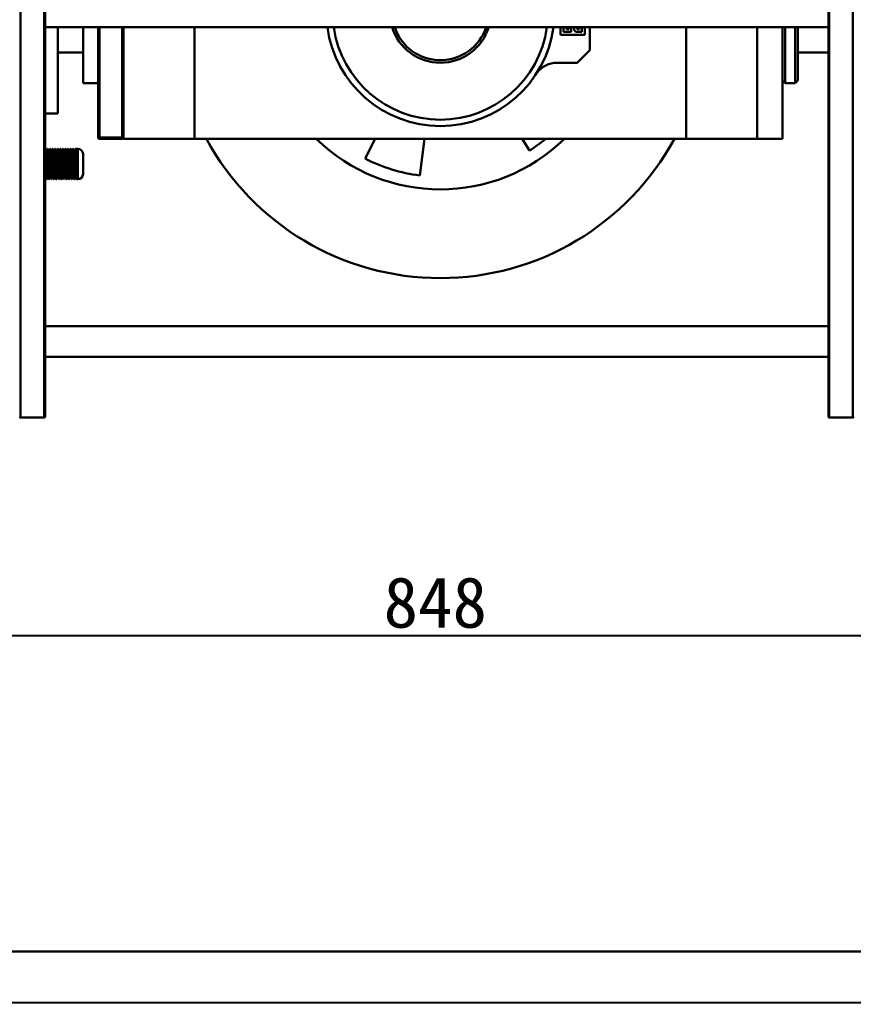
# Model space of a CAD drawing. Header units: millimetres. Extents: x -473 to 6267, y 319 to 3284.
# Drawn here: x 583.3 to 747.8, y 2442.6 to 2636.5 of the extents above; entities that cross this region are included whole.
import ezdxf

# ---------------------------------------------------------------- set-up
doc = ezdxf.new("R2010")
doc.units = ezdxf.units.MM
doc.layers.add('3mm', color=7, linetype='Continuous', lineweight=30)
doc.layers.add('轮廓实线层', color=170, linetype='Continuous')
doc.dimstyles.new('a0', dxfattribs={"dimtxt": 10, "dimasz": 10, "dimexe": 2, "dimexo": 0, "dimgap": 1.524, "dimtad": 1, "dimdec": 1, "dimzin": 0, "dimtxsty": 'Standard', "dimcen": 2.5, "dimazin": 0, "dimtfac": 1, "dimtdec": 1, "dimtmove": 1, "dimatfit": 3, "dimfxl": 1, "dimtzin": 0, "dimarcsym": 0})

# ---------------------------------------------------------------- blocks, each defined once
blk = doc.blocks.new('*D180')
at = {"layer": 'Defpoints', "color": 0, "transparency": 16777216}
for p in [(453.32, 2553.13), (877.32, 2553.13), (453.32, 2514.91)]:
    blk.add_point(p, dxfattribs=at)
at = {"layer": '轮廓实线层', "color": 0, "lineweight": -2, "transparency": 16777216}
for p, q in [((453.32, 2553.13), (453.32, 2512.91)), ((877.32, 2553.13), (877.32, 2512.91)), ((867.32, 2514.91), (463.32, 2514.91))]:
    blk.add_line(p, q, dxfattribs=at)
at = {"layer": '轮廓实线层', "color": 0, "transparency": 16777216}
for points in [[(463.32, 2516.57), (463.32, 2513.24), (453.32, 2514.91)], [(867.32, 2516.57), (867.32, 2513.24), (877.32, 2514.91)]]:
    blk.add_solid(points, dxfattribs=at)
at = {"layer": '轮廓实线层', "color": 0, "transparency": 16777216, "insert": (665.32, 2521.43), "char_height": 10, "attachment_point": 5}
blk.add_mtext('848', dxfattribs=at)

msp = doc.modelspace()

# ---------------------------------------------------------------- linework, layer by layer
msp.add_lwpolyline([(246.292, 2442.591), (1435.292, 2442.591), (1435.292, 3283.591), (246.292, 3283.591)], close=True)
at = {"layer": '3mm', "lineweight": 30}
for p, q in [((583.468, 2717.981), (583.468, 2557.981)), ((588.168, 2557.981), (588.168, 2717.981)), ((588.318, 2717.831), (588.318, 2558.131)), ((742.868, 2558.131), (742.868, 2694.443)), ((743.018, 2694.549), (743.018, 2557.981)), ((747.718, 2557.981), (747.718, 2694.549)), ((588.318, 2634.978), (742.868, 2634.978)), ((590.818, 2617.981), (590.818, 2634.983)), ((595.818, 2634.983), (595.818, 2623.981)), ((598.818, 2613.231), (598.818, 2634.978)), ((599.068, 2634.978), (599.068, 2613.231)), ((603.568, 2613.231), (603.568, 2634.978)), ((603.818, 2634.978), (603.818, 2613.231)), ((617.818, 2612.981), (617.818, 2634.978)), ((690.029, 2634.978), (690.029, 2633.481)), ((690.629, 2634.106), (690.629, 2634.978)), ((691.205, 2634.978), (691.205, 2634.606)), ((691.63, 2634.606), (691.63, 2634.978)), ((692.129, 2634.978), (692.129, 2634.106)), ((692.729, 2634.431), (692.729, 2634.978)), ((693.28, 2634.978), (693.28, 2634.606)), ((693.705, 2634.606), (693.705, 2634.978)), ((694.229, 2634.978), (694.229, 2634.106)), ((694.829, 2633.481), (694.829, 2634.978)), ((695.818, 2630.481), (695.818, 2634.978)), ((714.818, 2612.981), (714.818, 2634.978)), ((728.818, 2612.981), (728.818, 2634.978)), ((733.818, 2612.981), (733.818, 2634.978)), ((734.318, 2634.978), (734.318, 2623.981)), ((736.318, 2623.981), (736.318, 2634.978)), ((736.818, 2634.978), (736.818, 2624.481)), ((690.029, 2633.481), (694.829, 2633.481)), ((692.129, 2634.106), (690.629, 2634.106)), ((691.205, 2634.606), (691.63, 2634.606)), ((693.054, 2634.106), (692.729, 2634.431)), ((694.229, 2634.106), (693.054, 2634.106)), ((693.28, 2634.606), (693.705, 2634.606)), ((590.818, 2629.981), (595.818, 2629.981)), ((693.318, 2627.981), (695.818, 2630.481)), ((736.818, 2629.981), (742.868, 2629.981)), ((689.355, 2627.981), (693.318, 2627.981)), ((595.818, 2623.981), (598.818, 2623.981)), ((733.818, 2624.481), (734.318, 2623.981)), ((734.318, 2623.981), (736.318, 2623.981)), ((736.318, 2623.981), (736.818, 2624.481)), ((588.318, 2617.981), (590.818, 2617.981)), ((599.068, 2613.231), (598.818, 2613.231)), ((599.068, 2613.231), (603.568, 2613.231)), ((599.068, 2612.981), (599.068, 2613.231)), ((603.568, 2612.981), (599.068, 2612.981)), ((603.818, 2613.231), (603.568, 2613.231)), ((603.568, 2612.981), (603.568, 2613.231)), ((603.818, 2613.231), (603.818, 2612.981)), ((603.818, 2612.981), (617.818, 2612.981)), ((714.818, 2612.981), (617.818, 2612.981)), ((651.465, 2609.073), (653.473, 2612.981)), ((663.162, 2612.981), (662.248, 2605.736)), ((683.926, 2610.664), (682.433, 2612.981)), ((728.818, 2612.981), (714.818, 2612.981)), ((728.818, 2612.981), (733.818, 2612.981)), ((588.378, 2610.981), (588.318, 2610.981)), ((588.657, 2610.709), (588.532, 2610.709)), ((588.878, 2610.981), (588.815, 2610.981)), ((589.157, 2610.709), (589.032, 2610.709)), ((589.378, 2610.981), (589.315, 2610.981)), ((589.657, 2610.709), (589.532, 2610.709)), ((589.878, 2610.981), (589.815, 2610.981)), ((590.157, 2610.709), (590.032, 2610.709)), ((590.378, 2610.981), (590.315, 2610.981)), ((590.657, 2610.709), (590.532, 2610.709)), ((590.878, 2610.981), (590.815, 2610.981)), ((591.157, 2610.709), (591.032, 2610.709)), ((591.378, 2610.981), (591.315, 2610.981)), ((591.657, 2610.709), (591.532, 2610.709)), ((591.878, 2610.981), (591.815, 2610.981)), ((592.157, 2610.709), (592.032, 2610.709)), ((592.378, 2610.981), (592.315, 2610.981)), ((592.657, 2610.709), (592.532, 2610.709)), ((592.878, 2610.981), (592.815, 2610.981)), ((593.157, 2610.709), (593.032, 2610.709)), ((593.378, 2610.981), (593.315, 2610.981)), ((593.657, 2610.709), (593.532, 2610.709)), ((593.878, 2610.981), (593.815, 2610.981)), ((594.157, 2610.709), (594.032, 2610.709)), ((594.378, 2610.981), (594.315, 2610.981)), ((594.38, 2610.979), (594.378, 2610.964)), ((594.818, 2610.979), (594.38, 2610.979)), ((594.818, 2610.979), (594.818, 2610.981)), ((594.818, 2604.981), (594.818, 2610.979)), ((595.818, 2609.981), (595.818, 2605.981)), ((588.284, 2605.251), (588.407, 2605.251)), ((588.286, 2605.251), (588.288, 2605.254)), ((588.565, 2604.981), (588.628, 2604.981)), ((588.784, 2605.251), (588.907, 2605.251)), ((589.065, 2604.981), (589.128, 2604.981)), ((589.284, 2605.251), (589.407, 2605.251)), ((589.565, 2604.981), (589.628, 2604.981)), ((589.784, 2605.251), (589.907, 2605.251)), ((590.065, 2604.981), (590.128, 2604.981)), ((590.284, 2605.251), (590.407, 2605.251)), ((590.565, 2604.981), (590.628, 2604.981)), ((590.784, 2605.251), (590.907, 2605.251)), ((591.065, 2604.981), (591.128, 2604.981)), ((591.284, 2605.251), (591.407, 2605.251)), ((591.565, 2604.981), (591.628, 2604.981)), ((591.784, 2605.251), (591.907, 2605.251)), ((592.065, 2604.981), (592.128, 2604.981)), ((592.284, 2605.251), (592.407, 2605.251)), ((592.565, 2604.981), (592.628, 2604.981)), ((592.784, 2605.251), (592.907, 2605.251)), ((593.065, 2604.981), (593.128, 2604.981)), ((593.284, 2605.251), (593.407, 2605.251)), ((593.565, 2604.981), (593.628, 2604.981)), ((593.784, 2605.251), (593.907, 2605.251)), ((594.065, 2604.981), (594.128, 2604.981)), ((594.284, 2605.251), (594.407, 2605.251)), ((594.565, 2604.981), (594.818, 2604.981)), ((742.868, 2575.978), (588.318, 2575.978)), ((588.318, 2569.978), (742.868, 2569.978)), ((583.468, 2557.981), (588.168, 2557.981)), ((743.018, 2557.981), (747.718, 2557.981))]:
    msp.add_line(p, q, dxfattribs=at)
at = {"layer": '3mm'}
msp.add_line((271.292, 2452.591), (1425.292, 2452.591), dxfattribs=at)
at = {"layer": '3mm', "lineweight": 30}
for centre, radius, start, end in [((666.318, 2637.981), 22.5, 187.66868, 352.33132), ((666.318, 2637.981), 21.25, 188.12274, 351.87726), ((666.318, 2637.981), 10, 197.47262, 342.52738), ((666.318, 2637.981), 9.5, 198.42438, 341.57562), ((689.355, 2622.981), 5, 90, 143.65226), ((599.068, 2613.231), 0.25, 180, 270), ((603.568, 2613.231), 0.25, 270, 0), ((666.318, 2637.981), 52.5, 208.43689, 331.56311), ((666.318, 2637.981), 35, 225.58469, 314.41531), ((666.318, 2637.981), 32.5, 302.80659, 309.71514), ((594.818, 2609.981), 1, 0, 90), ((666.318, 2637.981), 32.5, 242.80659, 262.80659), ((594.818, 2605.981), 1, 270, 0), ((583.468, 2558.131), 0.15, 180, 270), ((588.168, 2558.131), 0.15, 270, 0), ((743.018, 2558.131), 0.15, 180, 270), ((747.718, 2558.131), 0.15, 270, 0)]:
    msp.add_arc(centre, radius, start, end, dxfattribs=at)
for points, knots in [([(588.562, 2605.019), (588.553, 2605.048), (588.534, 2605.113), (588.505, 2605.746), (588.474, 2606.713), (588.443, 2607.885), (588.411, 2609.071), (588.38, 2610.083), (588.349, 2610.807), (588.328, 2610.922), (588.318, 2610.979)], [0, 0, 0, 0, 0.1033371, 0.2314318, 0.3595265, 0.4876212, 0.6157159, 0.7438106, 0.8719053, 1, 1, 1, 1]), ([(588.628, 2604.997), (588.618, 2605.029), (588.598, 2605.094), (588.568, 2605.744), (588.536, 2606.713), (588.505, 2607.886), (588.474, 2609.067), (588.443, 2610.097), (588.411, 2610.756), (588.39, 2611.044), (588.379, 2610.969), (588.378, 2610.964)], [0, 0, 0, 0, 0.1152252, 0.2402252, 0.3652252, 0.4902252, 0.6152252, 0.7402252, 0.8652252, 0.9902252, 1, 1, 1, 1]), ([(588.552, 2610.637), (588.526, 2610.681), (588.474, 2610.769), (588.422, 2610.857), (588.396, 2610.901)], [0, 0, 0, 0, 0.4999969, 1, 1, 1, 1]), ([(588.784, 2605.266), (588.774, 2605.295), (588.754, 2605.354), (588.724, 2605.946), (588.693, 2606.828), (588.661, 2607.893), (588.63, 2608.975), (588.599, 2609.885), (588.573, 2610.465), (588.557, 2610.556), (588.552, 2610.586)], [0, 0, 0, 0, 0.1245602, 0.2594969, 0.3944336, 0.5293704, 0.6643071, 0.7992439, 0.9341806, 1, 1, 1, 1]), ([(588.8, 2610.924), (588.774, 2610.88), (588.722, 2610.791), (588.67, 2610.702), (588.644, 2610.657)], [0, 0, 0, 0, 0.5000035, 1, 1, 1, 1]), ([(588.905, 2605.287), (588.897, 2605.313), (588.878, 2605.372), (588.849, 2605.948), (588.818, 2606.827), (588.786, 2607.895), (588.755, 2608.97), (588.724, 2609.905), (588.693, 2610.509), (588.67, 2610.769), (588.658, 2610.692), (588.657, 2610.682)], [0, 0, 0, 0, 0.1010228, 0.2266707, 0.3523186, 0.4779666, 0.6036145, 0.7292624, 0.8549104, 0.9805583, 1, 1, 1, 1]), ([(589.062, 2605.019), (589.053, 2605.048), (589.034, 2605.113), (589.005, 2605.746), (588.974, 2606.713), (588.943, 2607.886), (588.911, 2609.067), (588.88, 2610.097), (588.849, 2610.756), (588.827, 2611.044), (588.816, 2610.969), (588.815, 2610.964)], [0, 0, 0, 0, 0.1023123, 0.2291366, 0.3559609, 0.4827853, 0.6096096, 0.7364339, 0.8632582, 0.9900826, 1, 1, 1, 1]), ([(589.128, 2604.997), (589.118, 2605.029), (589.098, 2605.094), (589.068, 2605.744), (589.036, 2606.713), (589.005, 2607.886), (588.974, 2609.067), (588.943, 2610.097), (588.911, 2610.756), (588.89, 2611.044), (588.879, 2610.969), (588.878, 2610.964)], [0, 0, 0, 0, 0.1152252, 0.2402252, 0.3652252, 0.4902252, 0.6152252, 0.7402252, 0.8652252, 0.9902252, 1, 1, 1, 1]), ([(589.052, 2610.637), (589.026, 2610.681), (588.974, 2610.769), (588.922, 2610.857), (588.896, 2610.901)], [0, 0, 0, 0, 0.4999969, 1, 1, 1, 1]), ([(589.284, 2605.266), (589.274, 2605.295), (589.254, 2605.354), (589.224, 2605.946), (589.193, 2606.828), (589.161, 2607.893), (589.13, 2608.975), (589.099, 2609.885), (589.073, 2610.465), (589.057, 2610.556), (589.052, 2610.586)], [0, 0, 0, 0, 0.1245602, 0.2594969, 0.3944336, 0.5293704, 0.6643071, 0.7992439, 0.9341806, 1, 1, 1, 1]), ([(589.3, 2610.924), (589.274, 2610.88), (589.222, 2610.791), (589.17, 2610.702), (589.144, 2610.657)], [0, 0, 0, 0, 0.5000035, 1, 1, 1, 1]), ([(589.405, 2605.287), (589.397, 2605.313), (589.378, 2605.372), (589.349, 2605.948), (589.318, 2606.827), (589.286, 2607.895), (589.255, 2608.97), (589.224, 2609.905), (589.193, 2610.509), (589.17, 2610.769), (589.158, 2610.692), (589.157, 2610.682)], [0, 0, 0, 0, 0.1010228, 0.2266707, 0.3523186, 0.4779666, 0.6036145, 0.7292624, 0.8549104, 0.9805583, 1, 1, 1, 1]), ([(589.562, 2605.019), (589.553, 2605.048), (589.534, 2605.113), (589.505, 2605.746), (589.474, 2606.713), (589.443, 2607.886), (589.411, 2609.067), (589.38, 2610.097), (589.349, 2610.756), (589.327, 2611.044), (589.316, 2610.969), (589.315, 2610.964)], [0, 0, 0, 0, 0.1023123, 0.2291366, 0.3559609, 0.4827853, 0.6096096, 0.7364339, 0.8632582, 0.9900826, 1, 1, 1, 1]), ([(589.628, 2604.997), (589.618, 2605.029), (589.598, 2605.094), (589.568, 2605.744), (589.536, 2606.713), (589.505, 2607.886), (589.474, 2609.067), (589.443, 2610.097), (589.411, 2610.756), (589.39, 2611.044), (589.379, 2610.969), (589.378, 2610.964)], [0, 0, 0, 0, 0.1152252, 0.2402252, 0.3652252, 0.4902252, 0.6152252, 0.7402252, 0.8652252, 0.9902252, 1, 1, 1, 1]), ([(589.552, 2610.637), (589.526, 2610.681), (589.474, 2610.769), (589.422, 2610.857), (589.396, 2610.901)], [0, 0, 0, 0, 0.4999969, 1, 1, 1, 1]), ([(589.784, 2605.266), (589.774, 2605.295), (589.754, 2605.354), (589.724, 2605.946), (589.693, 2606.828), (589.661, 2607.893), (589.63, 2608.975), (589.599, 2609.885), (589.573, 2610.465), (589.557, 2610.556), (589.552, 2610.586)], [0, 0, 0, 0, 0.1245602, 0.2594969, 0.3944336, 0.5293704, 0.6643071, 0.7992439, 0.9341806, 1, 1, 1, 1]), ([(589.8, 2610.924), (589.774, 2610.88), (589.722, 2610.791), (589.67, 2610.702), (589.644, 2610.657)], [0, 0, 0, 0, 0.5000035, 1, 1, 1, 1]), ([(589.905, 2605.287), (589.897, 2605.313), (589.878, 2605.372), (589.849, 2605.948), (589.818, 2606.827), (589.786, 2607.895), (589.755, 2608.97), (589.724, 2609.905), (589.693, 2610.509), (589.67, 2610.769), (589.658, 2610.692), (589.657, 2610.682)], [0, 0, 0, 0, 0.1010228, 0.2266707, 0.3523186, 0.4779666, 0.6036145, 0.7292624, 0.8549104, 0.9805583, 1, 1, 1, 1]), ([(590.062, 2605.019), (590.053, 2605.048), (590.034, 2605.113), (590.005, 2605.746), (589.974, 2606.713), (589.943, 2607.886), (589.911, 2609.067), (589.88, 2610.097), (589.849, 2610.756), (589.827, 2611.044), (589.816, 2610.969), (589.815, 2610.964)], [0, 0, 0, 0, 0.1023123, 0.2291366, 0.3559609, 0.4827853, 0.6096096, 0.7364339, 0.8632582, 0.9900826, 1, 1, 1, 1]), ([(590.128, 2604.997), (590.118, 2605.029), (590.098, 2605.094), (590.068, 2605.744), (590.036, 2606.713), (590.005, 2607.886), (589.974, 2609.067), (589.943, 2610.097), (589.911, 2610.756), (589.89, 2611.044), (589.879, 2610.969), (589.878, 2610.964)], [0, 0, 0, 0, 0.1152252, 0.2402252, 0.3652252, 0.4902252, 0.6152252, 0.7402252, 0.8652252, 0.9902252, 1, 1, 1, 1]), ([(590.052, 2610.637), (590.026, 2610.681), (589.974, 2610.769), (589.922, 2610.857), (589.896, 2610.901)], [0, 0, 0, 0, 0.4999969, 1, 1, 1, 1]), ([(590.284, 2605.266), (590.274, 2605.295), (590.254, 2605.354), (590.224, 2605.946), (590.193, 2606.828), (590.161, 2607.893), (590.13, 2608.975), (590.099, 2609.885), (590.073, 2610.465), (590.057, 2610.556), (590.052, 2610.586)], [0, 0, 0, 0, 0.1245602, 0.2594969, 0.3944336, 0.5293704, 0.6643071, 0.7992439, 0.9341806, 1, 1, 1, 1]), ([(590.3, 2610.924), (590.274, 2610.88), (590.222, 2610.791), (590.17, 2610.702), (590.144, 2610.657)], [0, 0, 0, 0, 0.5000035, 1, 1, 1, 1]), ([(590.405, 2605.287), (590.397, 2605.313), (590.378, 2605.372), (590.349, 2605.948), (590.318, 2606.827), (590.286, 2607.895), (590.255, 2608.97), (590.224, 2609.905), (590.193, 2610.509), (590.17, 2610.769), (590.158, 2610.692), (590.157, 2610.682)], [0, 0, 0, 0, 0.1010228, 0.2266707, 0.3523186, 0.4779666, 0.6036145, 0.7292624, 0.8549104, 0.9805583, 1, 1, 1, 1]), ([(590.562, 2605.019), (590.553, 2605.048), (590.534, 2605.113), (590.505, 2605.746), (590.474, 2606.713), (590.443, 2607.886), (590.411, 2609.067), (590.38, 2610.097), (590.349, 2610.756), (590.327, 2611.044), (590.316, 2610.969), (590.315, 2610.964)], [0, 0, 0, 0, 0.1023123, 0.2291366, 0.3559609, 0.4827853, 0.6096096, 0.7364339, 0.8632582, 0.9900826, 1, 1, 1, 1]), ([(590.628, 2604.997), (590.618, 2605.029), (590.598, 2605.094), (590.568, 2605.744), (590.536, 2606.713), (590.505, 2607.886), (590.474, 2609.067), (590.443, 2610.097), (590.411, 2610.756), (590.39, 2611.044), (590.379, 2610.969), (590.378, 2610.964)], [0, 0, 0, 0, 0.11522523, 0.24022523, 0.36522523, 0.49022523, 0.61522523, 0.74022523, 0.86522523, 0.99022523, 1, 1, 1, 1]), ([(590.552, 2610.637), (590.526, 2610.681), (590.474, 2610.769), (590.422, 2610.857), (590.396, 2610.901)], [0, 0, 0, 0, 0.4999969, 1, 1, 1, 1]), ([(590.784, 2605.266), (590.774, 2605.295), (590.754, 2605.354), (590.724, 2605.946), (590.693, 2606.828), (590.661, 2607.893), (590.63, 2608.975), (590.599, 2609.885), (590.573, 2610.465), (590.557, 2610.556), (590.552, 2610.586)], [0, 0, 0, 0, 0.1245602, 0.2594969, 0.3944336, 0.5293704, 0.6643071, 0.7992439, 0.9341806, 1, 1, 1, 1]), ([(590.8, 2610.924), (590.774, 2610.88), (590.722, 2610.791), (590.67, 2610.702), (590.644, 2610.657)], [0, 0, 0, 0, 0.5000035, 1, 1, 1, 1]), ([(590.905, 2605.287), (590.897, 2605.313), (590.878, 2605.372), (590.849, 2605.948), (590.818, 2606.827), (590.786, 2607.895), (590.755, 2608.97), (590.724, 2609.905), (590.693, 2610.509), (590.67, 2610.769), (590.658, 2610.692), (590.657, 2610.682)], [0, 0, 0, 0, 0.1010228, 0.2266707, 0.3523186, 0.4779666, 0.6036145, 0.7292624, 0.8549104, 0.9805583, 1, 1, 1, 1]), ([(591.062, 2605.019), (591.053, 2605.048), (591.034, 2605.113), (591.005, 2605.746), (590.974, 2606.713), (590.943, 2607.886), (590.911, 2609.067), (590.88, 2610.097), (590.849, 2610.756), (590.827, 2611.044), (590.816, 2610.969), (590.815, 2610.964)], [0, 0, 0, 0, 0.1023123, 0.2291366, 0.3559609, 0.4827853, 0.6096096, 0.7364339, 0.8632582, 0.9900826, 1, 1, 1, 1]), ([(591.128, 2604.997), (591.118, 2605.029), (591.098, 2605.094), (591.068, 2605.744), (591.036, 2606.713), (591.005, 2607.886), (590.974, 2609.067), (590.943, 2610.097), (590.911, 2610.756), (590.89, 2611.044), (590.879, 2610.969), (590.878, 2610.964)], [0, 0, 0, 0, 0.1152252, 0.2402252, 0.3652252, 0.4902252, 0.6152252, 0.7402252, 0.8652252, 0.9902252, 1, 1, 1, 1]), ([(591.052, 2610.637), (591.026, 2610.681), (590.974, 2610.769), (590.922, 2610.857), (590.896, 2610.901)], [0, 0, 0, 0, 0.4999969, 1, 1, 1, 1]), ([(591.284, 2605.266), (591.274, 2605.295), (591.254, 2605.354), (591.224, 2605.946), (591.193, 2606.828), (591.161, 2607.893), (591.13, 2608.975), (591.099, 2609.885), (591.073, 2610.465), (591.057, 2610.556), (591.052, 2610.586)], [0, 0, 0, 0, 0.1245602, 0.2594969, 0.3944336, 0.5293704, 0.6643071, 0.7992439, 0.9341806, 1, 1, 1, 1]), ([(591.3, 2610.924), (591.274, 2610.88), (591.222, 2610.791), (591.17, 2610.702), (591.144, 2610.657)], [0, 0, 0, 0, 0.5000035, 1, 1, 1, 1]), ([(591.405, 2605.287), (591.397, 2605.313), (591.378, 2605.372), (591.349, 2605.948), (591.318, 2606.827), (591.286, 2607.895), (591.255, 2608.97), (591.224, 2609.905), (591.193, 2610.509), (591.17, 2610.769), (591.158, 2610.692), (591.157, 2610.682)], [0, 0, 0, 0, 0.1010228, 0.2266707, 0.3523186, 0.4779666, 0.6036145, 0.7292624, 0.8549104, 0.9805583, 1, 1, 1, 1]), ([(591.562, 2605.019), (591.553, 2605.048), (591.534, 2605.113), (591.505, 2605.746), (591.474, 2606.713), (591.443, 2607.886), (591.411, 2609.067), (591.38, 2610.097), (591.349, 2610.756), (591.327, 2611.044), (591.316, 2610.969), (591.315, 2610.964)], [0, 0, 0, 0, 0.1023123, 0.2291366, 0.3559609, 0.4827853, 0.6096096, 0.7364339, 0.8632582, 0.9900826, 1, 1, 1, 1]), ([(591.628, 2604.997), (591.618, 2605.029), (591.598, 2605.094), (591.568, 2605.744), (591.536, 2606.713), (591.505, 2607.886), (591.474, 2609.067), (591.443, 2610.097), (591.411, 2610.756), (591.39, 2611.044), (591.379, 2610.969), (591.378, 2610.964)], [0, 0, 0, 0, 0.1152252, 0.2402252, 0.3652252, 0.4902252, 0.6152252, 0.7402252, 0.8652252, 0.9902252, 1, 1, 1, 1]), ([(591.552, 2610.637), (591.526, 2610.681), (591.474, 2610.769), (591.422, 2610.857), (591.396, 2610.901)], [0, 0, 0, 0, 0.4999969, 1, 1, 1, 1]), ([(591.784, 2605.266), (591.774, 2605.295), (591.754, 2605.354), (591.724, 2605.946), (591.693, 2606.828), (591.661, 2607.893), (591.63, 2608.975), (591.599, 2609.885), (591.573, 2610.465), (591.557, 2610.556), (591.552, 2610.586)], [0, 0, 0, 0, 0.1245602, 0.2594969, 0.3944336, 0.5293704, 0.6643071, 0.7992439, 0.9341806, 1, 1, 1, 1]), ([(591.8, 2610.924), (591.774, 2610.88), (591.722, 2610.791), (591.67, 2610.702), (591.644, 2610.657)], [0, 0, 0, 0, 0.5000035, 1, 1, 1, 1]), ([(591.905, 2605.287), (591.897, 2605.313), (591.878, 2605.372), (591.849, 2605.948), (591.818, 2606.827), (591.786, 2607.895), (591.755, 2608.97), (591.724, 2609.905), (591.693, 2610.509), (591.67, 2610.769), (591.658, 2610.692), (591.657, 2610.682)], [0, 0, 0, 0, 0.1010228, 0.2266707, 0.3523186, 0.4779666, 0.6036145, 0.7292624, 0.8549104, 0.9805583, 1, 1, 1, 1]), ([(592.062, 2605.019), (592.053, 2605.048), (592.034, 2605.113), (592.005, 2605.746), (591.974, 2606.713), (591.943, 2607.886), (591.911, 2609.067), (591.88, 2610.097), (591.849, 2610.756), (591.827, 2611.044), (591.816, 2610.969), (591.815, 2610.964)], [0, 0, 0, 0, 0.1023123, 0.2291366, 0.3559609, 0.4827853, 0.6096096, 0.7364339, 0.8632582, 0.9900826, 1, 1, 1, 1]), ([(592.128, 2604.997), (592.118, 2605.029), (592.098, 2605.094), (592.068, 2605.744), (592.036, 2606.713), (592.005, 2607.886), (591.974, 2609.067), (591.943, 2610.097), (591.911, 2610.756), (591.89, 2611.044), (591.879, 2610.969), (591.878, 2610.964)], [0, 0, 0, 0, 0.1152252, 0.2402252, 0.3652252, 0.4902252, 0.6152252, 0.7402252, 0.8652252, 0.9902252, 1, 1, 1, 1]), ([(592.052, 2610.637), (592.026, 2610.681), (591.974, 2610.769), (591.922, 2610.857), (591.896, 2610.901)], [0, 0, 0, 0, 0.4999969, 1, 1, 1, 1]), ([(592.284, 2605.266), (592.274, 2605.295), (592.254, 2605.354), (592.224, 2605.946), (592.193, 2606.828), (592.161, 2607.893), (592.13, 2608.975), (592.099, 2609.885), (592.073, 2610.465), (592.057, 2610.556), (592.052, 2610.586)], [0, 0, 0, 0, 0.1245602, 0.2594969, 0.3944336, 0.5293704, 0.6643071, 0.7992439, 0.9341806, 1, 1, 1, 1]), ([(592.3, 2610.924), (592.274, 2610.88), (592.222, 2610.791), (592.17, 2610.702), (592.144, 2610.657)], [0, 0, 0, 0, 0.5000035, 1, 1, 1, 1]), ([(592.405, 2605.287), (592.397, 2605.313), (592.378, 2605.372), (592.349, 2605.948), (592.318, 2606.827), (592.286, 2607.895), (592.255, 2608.97), (592.224, 2609.905), (592.193, 2610.509), (592.17, 2610.769), (592.158, 2610.692), (592.157, 2610.682)], [0, 0, 0, 0, 0.1010228, 0.2266707, 0.3523186, 0.4779666, 0.6036145, 0.7292624, 0.8549104, 0.9805583, 1, 1, 1, 1]), ([(592.562, 2605.019), (592.553, 2605.048), (592.534, 2605.113), (592.505, 2605.746), (592.474, 2606.713), (592.443, 2607.886), (592.411, 2609.067), (592.38, 2610.097), (592.349, 2610.756), (592.327, 2611.044), (592.316, 2610.969), (592.315, 2610.964)], [0, 0, 0, 0, 0.1023123, 0.2291366, 0.3559609, 0.4827853, 0.6096096, 0.7364339, 0.8632582, 0.9900826, 1, 1, 1, 1]), ([(592.628, 2604.997), (592.618, 2605.029), (592.598, 2605.094), (592.568, 2605.744), (592.536, 2606.713), (592.505, 2607.886), (592.474, 2609.067), (592.443, 2610.097), (592.411, 2610.756), (592.39, 2611.044), (592.379, 2610.969), (592.378, 2610.964)], [0, 0, 0, 0, 0.1152252, 0.2402252, 0.3652252, 0.4902252, 0.6152252, 0.7402252, 0.8652252, 0.9902252, 1, 1, 1, 1]), ([(592.552, 2610.637), (592.526, 2610.681), (592.474, 2610.769), (592.422, 2610.857), (592.396, 2610.901)], [0, 0, 0, 0, 0.4999969, 1, 1, 1, 1]), ([(592.784, 2605.266), (592.774, 2605.295), (592.754, 2605.354), (592.724, 2605.946), (592.693, 2606.828), (592.661, 2607.893), (592.63, 2608.975), (592.599, 2609.885), (592.573, 2610.465), (592.557, 2610.556), (592.552, 2610.586)], [0, 0, 0, 0, 0.1245602, 0.2594969, 0.3944336, 0.5293704, 0.6643071, 0.7992439, 0.9341806, 1, 1, 1, 1]), ([(592.8, 2610.924), (592.774, 2610.88), (592.722, 2610.791), (592.67, 2610.702), (592.644, 2610.657)], [0, 0, 0, 0, 0.5000035, 1, 1, 1, 1]), ([(592.905, 2605.287), (592.897, 2605.313), (592.878, 2605.372), (592.849, 2605.948), (592.818, 2606.827), (592.786, 2607.895), (592.755, 2608.97), (592.724, 2609.905), (592.693, 2610.509), (592.67, 2610.769), (592.658, 2610.692), (592.657, 2610.682)], [0, 0, 0, 0, 0.1010228, 0.2266707, 0.3523186, 0.4779666, 0.6036145, 0.7292624, 0.8549104, 0.9805583, 1, 1, 1, 1]), ([(593.062, 2605.019), (593.053, 2605.048), (593.034, 2605.113), (593.005, 2605.746), (592.974, 2606.713), (592.943, 2607.886), (592.911, 2609.067), (592.88, 2610.097), (592.849, 2610.756), (592.827, 2611.044), (592.816, 2610.969), (592.815, 2610.964)], [0, 0, 0, 0, 0.1023123, 0.2291366, 0.3559609, 0.4827853, 0.6096096, 0.7364339, 0.8632582, 0.9900826, 1, 1, 1, 1]), ([(593.128, 2604.997), (593.118, 2605.029), (593.098, 2605.094), (593.068, 2605.744), (593.036, 2606.713), (593.005, 2607.886), (592.974, 2609.067), (592.943, 2610.097), (592.911, 2610.756), (592.89, 2611.044), (592.879, 2610.969), (592.878, 2610.964)], [0, 0, 0, 0, 0.1152252, 0.2402252, 0.3652252, 0.4902252, 0.6152252, 0.7402252, 0.8652252, 0.9902252, 1, 1, 1, 1]), ([(593.052, 2610.637), (593.026, 2610.681), (592.974, 2610.769), (592.922, 2610.857), (592.896, 2610.901)], [0, 0, 0, 0, 0.4999969, 1, 1, 1, 1]), ([(593.284, 2605.266), (593.274, 2605.295), (593.254, 2605.354), (593.224, 2605.946), (593.193, 2606.828), (593.161, 2607.893), (593.13, 2608.975), (593.099, 2609.885), (593.073, 2610.465), (593.057, 2610.556), (593.052, 2610.586)], [0, 0, 0, 0, 0.1245602, 0.2594969, 0.3944336, 0.5293704, 0.6643071, 0.7992439, 0.9341806, 1, 1, 1, 1]), ([(593.3, 2610.924), (593.274, 2610.88), (593.222, 2610.791), (593.17, 2610.702), (593.144, 2610.657)], [0, 0, 0, 0, 0.5000035, 1, 1, 1, 1]), ([(593.405, 2605.287), (593.397, 2605.313), (593.378, 2605.372), (593.349, 2605.948), (593.318, 2606.827), (593.286, 2607.895), (593.255, 2608.97), (593.224, 2609.905), (593.193, 2610.509), (593.17, 2610.769), (593.158, 2610.692), (593.157, 2610.682)], [0, 0, 0, 0, 0.1010228, 0.2266707, 0.3523186, 0.4779666, 0.6036145, 0.7292624, 0.8549104, 0.9805583, 1, 1, 1, 1]), ([(593.562, 2605.019), (593.553, 2605.048), (593.534, 2605.113), (593.505, 2605.746), (593.474, 2606.713), (593.443, 2607.886), (593.411, 2609.067), (593.38, 2610.097), (593.349, 2610.756), (593.327, 2611.044), (593.316, 2610.969), (593.315, 2610.964)], [0, 0, 0, 0, 0.1023123, 0.2291366, 0.3559609, 0.4827853, 0.6096096, 0.7364339, 0.8632582, 0.9900826, 1, 1, 1, 1]), ([(593.628, 2604.997), (593.618, 2605.029), (593.598, 2605.094), (593.568, 2605.744), (593.536, 2606.713), (593.505, 2607.886), (593.474, 2609.067), (593.443, 2610.097), (593.411, 2610.756), (593.39, 2611.044), (593.379, 2610.969), (593.378, 2610.964)], [0, 0, 0, 0, 0.1152252, 0.2402252, 0.3652252, 0.4902252, 0.6152252, 0.7402252, 0.8652252, 0.9902252, 1, 1, 1, 1]), ([(593.552, 2610.637), (593.526, 2610.681), (593.474, 2610.769), (593.422, 2610.857), (593.396, 2610.901)], [0, 0, 0, 0, 0.4999969, 1, 1, 1, 1]), ([(593.784, 2605.266), (593.774, 2605.295), (593.754, 2605.354), (593.724, 2605.946), (593.693, 2606.828), (593.661, 2607.893), (593.63, 2608.975), (593.599, 2609.885), (593.573, 2610.465), (593.557, 2610.556), (593.552, 2610.586)], [0, 0, 0, 0, 0.1245602, 0.2594969, 0.3944336, 0.5293704, 0.6643071, 0.7992439, 0.9341806, 1, 1, 1, 1]), ([(593.8, 2610.924), (593.774, 2610.88), (593.722, 2610.791), (593.67, 2610.702), (593.644, 2610.657)], [0, 0, 0, 0, 0.5000035, 1, 1, 1, 1]), ([(593.905, 2605.287), (593.897, 2605.313), (593.878, 2605.372), (593.849, 2605.948), (593.818, 2606.827), (593.786, 2607.895), (593.755, 2608.97), (593.724, 2609.905), (593.693, 2610.509), (593.67, 2610.769), (593.658, 2610.692), (593.657, 2610.682)], [0, 0, 0, 0, 0.1010228, 0.2266707, 0.3523186, 0.4779666, 0.6036145, 0.7292624, 0.8549104, 0.9805583, 1, 1, 1, 1]), ([(594.062, 2605.019), (594.053, 2605.048), (594.034, 2605.113), (594.005, 2605.746), (593.974, 2606.713), (593.943, 2607.886), (593.911, 2609.067), (593.88, 2610.097), (593.849, 2610.756), (593.827, 2611.044), (593.816, 2610.969), (593.815, 2610.964)], [0, 0, 0, 0, 0.1023123, 0.2291366, 0.3559609, 0.4827853, 0.6096096, 0.7364339, 0.8632582, 0.9900826, 1, 1, 1, 1]), ([(594.128, 2604.997), (594.118, 2605.029), (594.098, 2605.094), (594.068, 2605.744), (594.036, 2606.713), (594.005, 2607.886), (593.974, 2609.067), (593.943, 2610.097), (593.911, 2610.756), (593.89, 2611.044), (593.879, 2610.969), (593.878, 2610.964)], [0, 0, 0, 0, 0.1152252, 0.2402252, 0.3652252, 0.4902252, 0.6152252, 0.7402252, 0.8652252, 0.9902252, 1, 1, 1, 1]), ([(594.052, 2610.637), (594.026, 2610.681), (593.974, 2610.769), (593.922, 2610.857), (593.896, 2610.901)], [0, 0, 0, 0, 0.4999969, 1, 1, 1, 1]), ([(594.284, 2605.266), (594.274, 2605.295), (594.254, 2605.354), (594.224, 2605.946), (594.193, 2606.828), (594.161, 2607.893), (594.13, 2608.975), (594.099, 2609.885), (594.073, 2610.465), (594.057, 2610.556), (594.052, 2610.586)], [0, 0, 0, 0, 0.1245602, 0.2594969, 0.3944336, 0.5293704, 0.6643071, 0.7992439, 0.9341806, 1, 1, 1, 1]), ([(594.3, 2610.924), (594.274, 2610.88), (594.222, 2610.791), (594.17, 2610.702), (594.144, 2610.657)], [0, 0, 0, 0, 0.5000035, 1, 1, 1, 1]), ([(594.405, 2605.287), (594.397, 2605.313), (594.378, 2605.372), (594.349, 2605.948), (594.318, 2606.827), (594.286, 2607.895), (594.255, 2608.97), (594.224, 2609.905), (594.193, 2610.509), (594.17, 2610.769), (594.158, 2610.692), (594.157, 2610.682)], [0, 0, 0, 0, 0.1010228, 0.2266707, 0.3523186, 0.4779666, 0.6036145, 0.7292624, 0.8549104, 0.9805583, 1, 1, 1, 1]), ([(594.562, 2605.019), (594.553, 2605.048), (594.534, 2605.113), (594.505, 2605.746), (594.474, 2606.713), (594.443, 2607.886), (594.411, 2609.067), (594.38, 2610.097), (594.349, 2610.756), (594.327, 2611.044), (594.316, 2610.969), (594.315, 2610.964)], [0, 0, 0, 0, 0.1023123, 0.2291366, 0.3559609, 0.4827853, 0.6096096, 0.7364339, 0.8632582, 0.9900826, 1, 1, 1, 1]), ([(588.405, 2605.254), (588.431, 2605.209), (588.484, 2605.119), (588.536, 2605.029), (588.562, 2604.983)], [0, 0, 0, 0, 0.4999814, 1, 1, 1, 1]), ([(588.638, 2604.995), (588.661, 2605.036), (588.712, 2605.123), (588.762, 2605.209), (588.788, 2605.254)], [0, 0, 0, 0, 0.4785699, 1, 1, 1, 1]), ([(588.905, 2605.254), (588.931, 2605.209), (588.984, 2605.119), (589.036, 2605.029), (589.062, 2604.983)], [0, 0, 0, 0, 0.4999814, 1, 1, 1, 1]), ([(589.138, 2604.995), (589.161, 2605.036), (589.212, 2605.123), (589.262, 2605.209), (589.288, 2605.254)], [0, 0, 0, 0, 0.4785699, 1, 1, 1, 1]), ([(589.405, 2605.254), (589.431, 2605.209), (589.484, 2605.119), (589.536, 2605.029), (589.562, 2604.983)], [0, 0, 0, 0, 0.4999814, 1, 1, 1, 1]), ([(589.638, 2604.995), (589.661, 2605.036), (589.712, 2605.123), (589.762, 2605.209), (589.788, 2605.254)], [0, 0, 0, 0, 0.4785699, 1, 1, 1, 1]), ([(589.905, 2605.254), (589.931, 2605.209), (589.984, 2605.119), (590.036, 2605.029), (590.062, 2604.983)], [0, 0, 0, 0, 0.4999814, 1, 1, 1, 1]), ([(590.138, 2604.995), (590.161, 2605.036), (590.212, 2605.123), (590.262, 2605.209), (590.288, 2605.254)], [0, 0, 0, 0, 0.4785699, 1, 1, 1, 1]), ([(590.405, 2605.254), (590.431, 2605.209), (590.484, 2605.119), (590.536, 2605.029), (590.562, 2604.983)], [0, 0, 0, 0, 0.4999814, 1, 1, 1, 1]), ([(590.638, 2604.995), (590.661, 2605.036), (590.712, 2605.123), (590.762, 2605.209), (590.788, 2605.254)], [0, 0, 0, 0, 0.4785699, 1, 1, 1, 1]), ([(590.905, 2605.254), (590.931, 2605.209), (590.984, 2605.119), (591.036, 2605.029), (591.062, 2604.983)], [0, 0, 0, 0, 0.4999814, 1, 1, 1, 1]), ([(591.138, 2604.995), (591.161, 2605.036), (591.212, 2605.123), (591.262, 2605.209), (591.288, 2605.254)], [0, 0, 0, 0, 0.4785699, 1, 1, 1, 1]), ([(591.405, 2605.254), (591.431, 2605.209), (591.484, 2605.119), (591.536, 2605.029), (591.562, 2604.983)], [0, 0, 0, 0, 0.4999814, 1, 1, 1, 1]), ([(591.638, 2604.995), (591.661, 2605.036), (591.712, 2605.123), (591.762, 2605.209), (591.788, 2605.254)], [0, 0, 0, 0, 0.4785699, 1, 1, 1, 1]), ([(591.905, 2605.254), (591.931, 2605.209), (591.984, 2605.119), (592.036, 2605.029), (592.062, 2604.983)], [0, 0, 0, 0, 0.4999814, 1, 1, 1, 1]), ([(592.138, 2604.995), (592.161, 2605.036), (592.212, 2605.123), (592.262, 2605.209), (592.288, 2605.254)], [0, 0, 0, 0, 0.4785699, 1, 1, 1, 1]), ([(592.405, 2605.254), (592.431, 2605.209), (592.484, 2605.119), (592.536, 2605.029), (592.562, 2604.983)], [0, 0, 0, 0, 0.4999814, 1, 1, 1, 1]), ([(592.638, 2604.995), (592.661, 2605.036), (592.712, 2605.123), (592.762, 2605.209), (592.788, 2605.254)], [0, 0, 0, 0, 0.4785699, 1, 1, 1, 1]), ([(592.905, 2605.254), (592.931, 2605.209), (592.984, 2605.119), (593.036, 2605.029), (593.062, 2604.983)], [0, 0, 0, 0, 0.4999814, 1, 1, 1, 1]), ([(593.138, 2604.995), (593.161, 2605.036), (593.212, 2605.123), (593.262, 2605.209), (593.288, 2605.254)], [0, 0, 0, 0, 0.4785699, 1, 1, 1, 1]), ([(593.405, 2605.254), (593.431, 2605.209), (593.484, 2605.119), (593.536, 2605.029), (593.562, 2604.983)], [0, 0, 0, 0, 0.4999814, 1, 1, 1, 1]), ([(593.638, 2604.995), (593.661, 2605.036), (593.712, 2605.123), (593.762, 2605.209), (593.788, 2605.254)], [0, 0, 0, 0, 0.4785699, 1, 1, 1, 1]), ([(593.905, 2605.254), (593.931, 2605.209), (593.984, 2605.119), (594.036, 2605.029), (594.062, 2604.983)], [0, 0, 0, 0, 0.4999814, 1, 1, 1, 1]), ([(594.138, 2604.995), (594.161, 2605.036), (594.212, 2605.123), (594.262, 2605.209), (594.288, 2605.254)], [0, 0, 0, 0, 0.4785699, 1, 1, 1, 1]), ([(594.405, 2605.254), (594.431, 2605.209), (594.484, 2605.119), (594.536, 2605.029), (594.562, 2604.983)], [0, 0, 0, 0, 0.49998143, 1, 1, 1, 1])]:
    msp.add_open_spline(points, degree=3, knots=knots, dxfattribs=at)

# ---------------------------------------------------------------- dimensions: what is measured, and where the dimension line sits
at = {"layer": '轮廓实线层'}
dim = msp.add_linear_dim(base=(453.318, 2514.908), p1=(877.318, 2553.128), p2=(453.318, 2553.131), text='848', dimstyle='a0', dxfattribs=at)
dim.commit()
dim.dimension.update_dxf_attribs({"geometry": '*D180', "text_midpoint": (665.318, 2521.432)})

doc.saveas('drawing.dxf')
